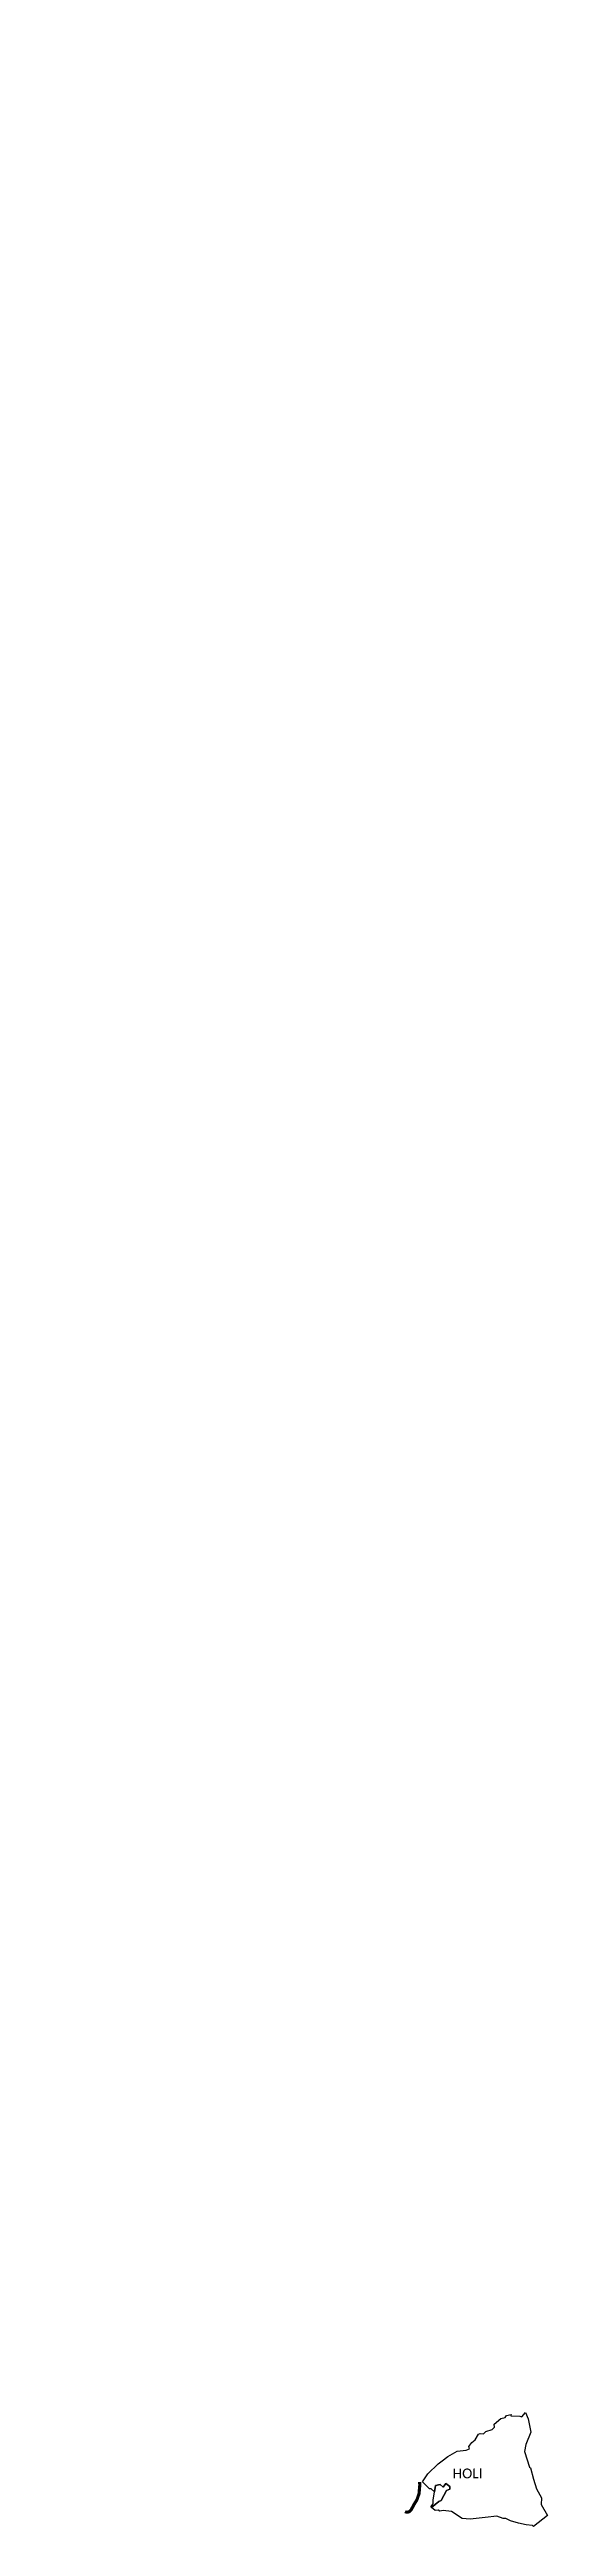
# Model space of a CAD drawing. Header units: metres. Extents: x 318300 to 326232, y 1837051 to 1876470.
import ezdxf

# ---------------------------------------------------------------- set-up
doc = ezdxf.new("R2010")
doc.units = ezdxf.units.M
for name, color, linetype in [('NATURALLY PROTECTED', 3, 'Continuous'), ('village', 3, 'Continuous'), ('VILLAGE NAME', 250, 'Continuous')]:
    doc.layers.add(name, color=color, linetype=linetype)
doc.styles.get("Standard").update_dxf_attribs({"font": 'Cambria Math.ttf'})

msp = doc.modelspace()

# ---------------------------------------------------------------- linework, layer by layer
at = {"layer": 'NATURALLY PROTECTED', "const_width": 50, "flags": 128}
msp.add_lwpolyline([(318325, 1876445)], close=True, dxfattribs=at)
msp.add_lwpolyline([(324195, 1837758), (324198, 1837710), (324186, 1837574), (324153, 1837477), (324103, 1837395), (324071, 1837335), (324058, 1837313), (324030, 1837287), (324001, 1837278), (323981, 1837280), (323963, 1837288)], dxfattribs=at)
at = {"layer": 'village', "color": 3}
for points in [[(326232, 1837223, 0), (326010, 1837051, 0), (325994, 1837067, 0), (325890, 1837075, 0), (325768, 1837101, 0), (325645, 1837143, 0), (325569, 1837179, 0), (325528, 1837178, 0), (325424, 1837215, 0), (325240, 1837196, 0), (324999, 1837165, 0), (324873, 1837179, 0), (324703, 1837290, 0), (324570, 1837307, 0), (324518, 1837296, 0), (324489, 1837312, 0), (324445, 1837303, 0), (324386, 1837355, 0), (324500, 1837447, 0), (324538, 1837462, 0), (324625, 1837625, 0), (324675, 1837647, 0), (324675, 1837689, 0), (324610, 1837736, 0), (324569, 1837677, 0), (324523, 1837717, 0), (324448, 1837705, 0), (324433, 1837601, 0), (324379, 1837648, 0), (324354, 1837649, 0), (324242, 1837760, 0), (324327, 1837886, 0), (324492, 1838047, 0), (324552, 1838093, 0), (324643, 1838162, 0), (324791, 1838247, 0), (324934, 1838267, 0), (324989, 1838287, 0), (324979, 1838325, 0), (325029, 1838387, 0), (325080, 1838428, 0), (325132, 1838522, 0), (325159, 1838533, 0), (325215, 1838526, 0), (325249, 1838562, 0), (325351, 1838592, 0), (325386, 1838631, 0), (325385, 1838677, 0), (325487, 1838769, 0), (325555, 1838783, 0), (325581, 1838818, 0), (325653, 1838835, 0), (325648, 1838813, 0), (325792, 1838805, 0), (325824, 1838797, 0), (325884, 1838863, 0), (325926, 1838763, 0), (325964, 1838553, 0), (325886, 1838356, 0), (325868, 1838244, 0), (325946, 1837993, 0), (325961, 1837982, 0), (326010, 1837805, 0), (326059, 1837651, 0), (326134, 1837507, 0), (326133, 1837400, 0)], [(324675, 1837689, 0), (324675, 1837647, 0), (324625, 1837625, 0), (324538, 1837462, 0), (324500, 1837447, 0), (324386, 1837355, 0), (324373, 1837363, 0), (324409, 1837413, 0), (324410, 1837469, 0), (324433, 1837601, 0), (324448, 1837705, 0), (324523, 1837717, 0), (324569, 1837677, 0), (324610, 1837736, 0)]]:
    msp.add_polyline3d(points, close=True, dxfattribs=at)

# ---------------------------------------------------------------- texts
at = {"layer": 'VILLAGE NAME', "insert": (324721, 1837972), "char_height": 155.99, "attachment_point": 1, "rotation": 0.2435}
msp.add_mtext_dynamic_manual_height_columns('{\\fCalibri|b0|i0|c0|p34;HOLI}', width=1051.46, gutter_width=780, heights=[160], dxfattribs=at)

doc.saveas('drawing.dxf')
